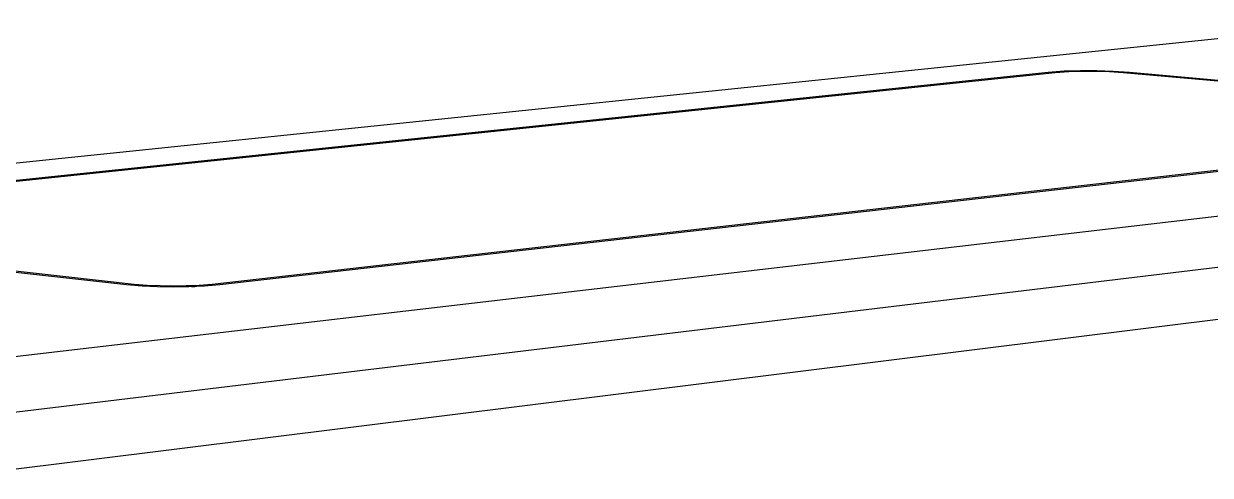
# Model space of a CAD drawing. Header units: millimetres. Extents: x -573 to 3430, y 0 to 3769.
# Drawn here: x 1583 to 1633.7, y 373.5 to 392.8 of the extents above; entities that cross this region are included whole.
import ezdxf

# ---------------------------------------------------------------- set-up
doc = ezdxf.new("R2010")
doc.units = ezdxf.units.MM
doc.layers.add('01 Basic thick', color=7, linetype='Continuous', lineweight=35)

msp = doc.modelspace()

# ---------------------------------------------------------------- linework, layer by layer
at = {"layer": '01 Basic thick', "lineweight": -3}
for p, q in [((1640.282, 392.823), (1540.836, 382.517)), ((1566.246, 384.417), (1626.749, 390.757)), ((1627.061, 390.729), (1566.559, 384.383)), ((1626.749, 390.757), (1627.443, 390.801)), ((1627.64, 390.766), (1627.061, 390.729)), ((1627.443, 390.801), (1628.138, 390.823)), ((1628.219, 390.784), (1627.64, 390.766)), ((1628.138, 390.823), (1628.834, 390.823)), ((1628.799, 390.784), (1628.219, 390.784)), ((1629.379, 390.765), (1628.799, 390.784)), ((1628.834, 390.823), (1629.529, 390.8)), ((1629.958, 390.727), (1629.379, 390.765)), ((1629.529, 390.8), (1630.224, 390.755)), ((1650.97, 388.828), (1629.958, 390.727)), ((1630.224, 390.755), (1651.234, 388.858)), ((1578.284, 378.091), (1677.212, 389.65)), ((1591.02, 381.688), (1651.317, 388.527)), ((1651.652, 388.497), (1591.359, 381.651)), ((1580.56, 375.972), (1679.394, 387.896)), ((1679.337, 385.815), (1580.557, 373.509)), ((1587.366, 381.653), (1566.169, 384.003)), ((1566.497, 384.037), (1587.694, 381.69)), ((1588.03, 381.602), (1587.366, 381.653)), ((1587.694, 381.69), (1588.247, 381.647)), ((1588.696, 381.57), (1588.03, 381.602)), ((1588.247, 381.647), (1588.802, 381.621)), ((1589.362, 381.56), (1588.696, 381.57)), ((1588.802, 381.621), (1589.357, 381.612)), ((1589.357, 381.612), (1589.912, 381.621)), ((1590.029, 381.57), (1589.362, 381.56)), ((1589.887, 381.618), (1590.277, 381.575)), ((1589.912, 381.621), (1590.466, 381.646)), ((1590.695, 381.6), (1590.029, 381.57)), ((1590.466, 381.646), (1591.02, 381.688)), ((1591.359, 381.651), (1590.695, 381.6))]:
    msp.add_line(p, q, dxfattribs=at)

doc.saveas('drawing.dxf')
